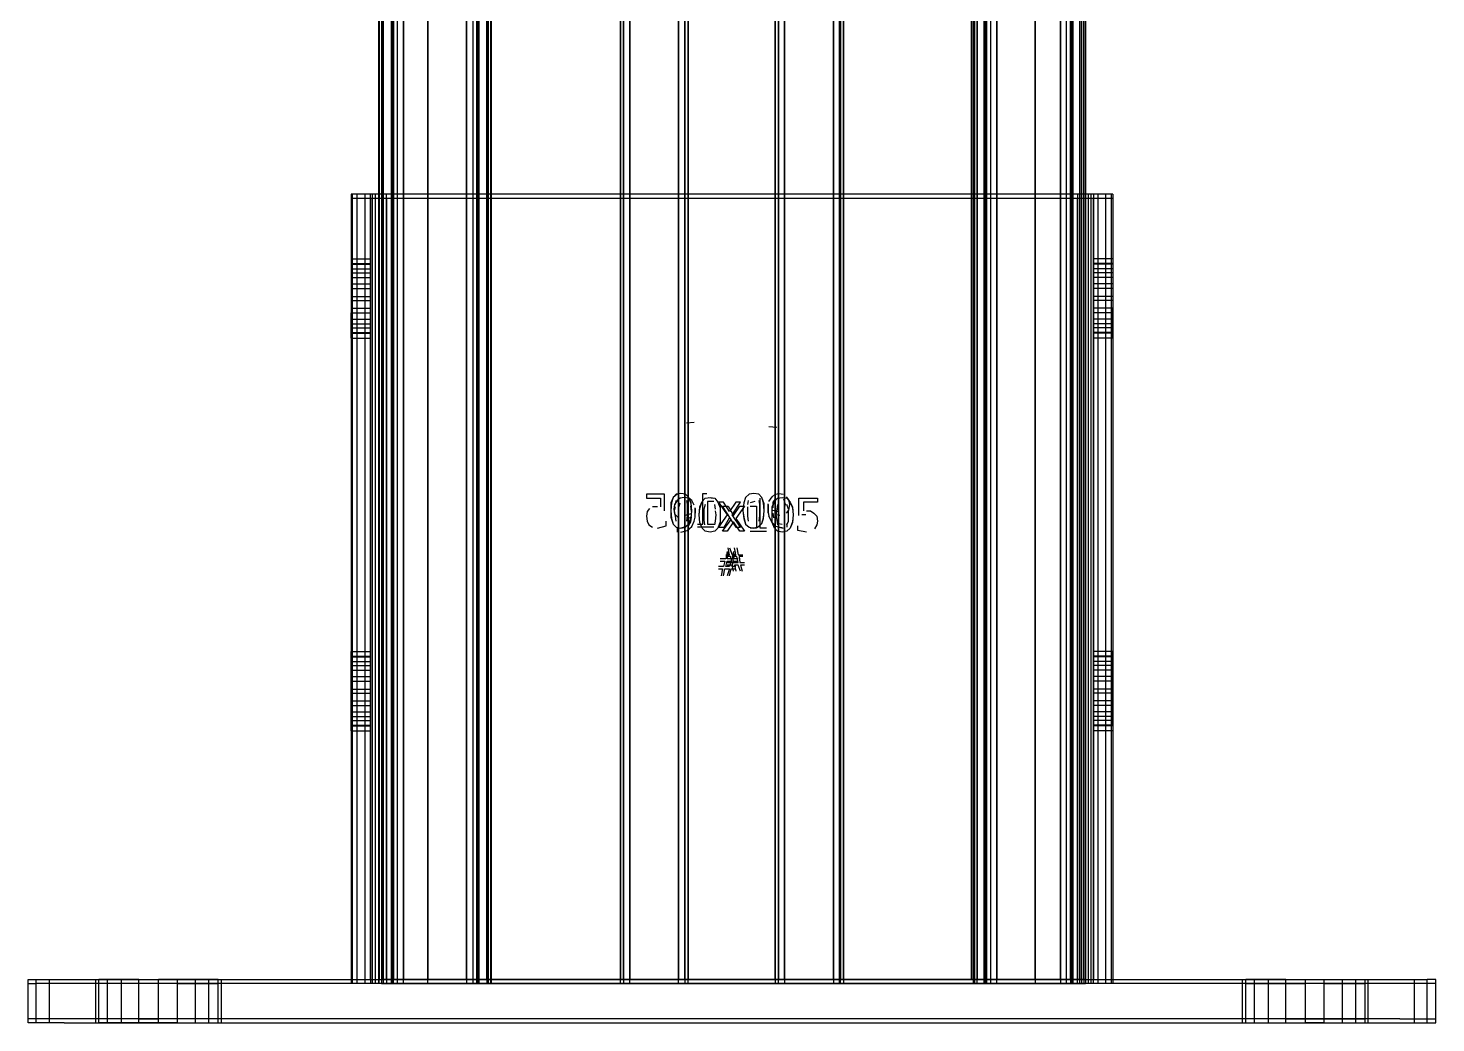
# Model space of a CAD drawing. Header units: inches. Extents: x -13 to 423, y -240 to 292.
# Drawn here: x -5.55 to -3.758, y -211.599 to -210.332 of the extents above; entities that cross this region are included whole.
import ezdxf

# ---------------------------------------------------------------- set-up
doc = ezdxf.new("R2010")
doc.units = ezdxf.units.IN
doc.header["$LTSCALE"] = 15
doc.header["$MEASUREMENT"] = 0

# ---------------------------------------------------------------- blocks, each defined once
blk = doc.blocks.new('FRONT_VIEW_BLOCK')
at = {"layer": 'OUTLINES', "color": 5}
for p, q in [((-0.5103, 4.7456), (-0.5103, -0.1544)), ((-0.51, 4.7456), (-0.51, -0.1544)), ((-0.5098, -0.1544), (-0.5098, 4.7456)), ((-0.5088, 4.7456), (-0.5088, -0.1544)), ((-0.5087, -0.1544), (-0.5087, 4.7456)), ((-0.5086, -0.1544), (-0.5086, 4.7456)), ((-0.5085, 4.7456), (-0.5085, -0.1544)), ((-0.508, -0.1544), (-0.508, 4.7456)), ((-0.5072, 4.7456), (-0.5072, -0.1544)), ((-0.5041, 4.7456), (-0.5041, -0.1544)), ((-0.4992, -0.1544), (-0.4992, 4.7456)), ((-0.4984, 4.7456), (-0.4984, -0.1544)), ((-0.4979, 4.7456), (-0.4979, -0.1544)), ((-0.4978, 4.7456), (-0.4978, -0.1544)), ((-0.4977, -0.1544), (-0.4977, 4.7456)), ((-0.4976, -0.1544), (-0.4976, 4.7456)), ((-0.4966, -0.1544), (-0.4966, 4.7456)), ((-0.4964, -0.1544), (-0.4964, 4.7456)), ((-0.4961, 4.7456), (-0.4961, -0.1544)), ((-0.4796, 4.7456), (-0.4796, -0.1544)), ((-0.4792, -0.1544), (-0.4792, 4.7456)), ((-0.4784, 4.7456), (-0.4784, -0.1544)), ((-0.4722, 4.7456), (-0.4722, -0.1544)), ((-0.4714, -0.1544), (-0.4714, 4.7456)), ((-0.471, 4.7456), (-0.471, -0.1544)), ((-0.4599, -0.1544), (-0.4599, 4.7456)), ((-0.4595, 4.7456), (-0.4595, -0.1544)), ((-0.4587, -0.1544), (-0.4587, 4.7456)), ((-0.4525, -0.1544), (-0.4525, 4.7456)), ((-0.4517, 4.7456), (-0.4517, -0.1544)), ((-0.4516, 4.7456), (-0.4516, -0.1544)), ((-0.4512, -0.1544), (-0.4512, 4.7456)), ((-0.4349, -0.1544), (-0.4349, 4.7456)), ((-0.4347, -0.1544), (-0.4347, 4.7456)), ((-0.4345, -0.1544), (-0.4345, 4.7456)), ((-0.4342, 4.7456), (-0.4342, -0.1544)), ((-0.4333, -0.1544), (-0.4333, 4.7456)), ((-0.4332, 4.7456), (-0.4332, -0.1544)), ((-0.4331, 4.7456), (-0.4331, -0.1544)), ((-0.433, -0.1544), (-0.433, 4.7456)), ((-0.4325, 4.7456), (-0.4325, -0.1544)), ((-0.4317, 4.7456), (-0.4317, -0.1544)), ((-0.4268, -0.1544), (-0.4268, 4.7456)), ((-0.4236, -0.1544), (-0.4236, 4.7456)), ((-0.4228, -0.1544), (-0.4228, 4.7456)), ((-0.4223, -0.1544), (-0.4223, 4.7456)), ((-0.4222, -0.1544), (-0.4222, 4.7456)), ((-0.4221, 4.7456), (-0.4221, -0.1544)), ((-0.422, 4.7456), (-0.422, -0.1544)), ((-0.4211, 4.7456), (-0.4211, -0.1544)), ((-0.4209, 4.7456), (-0.4209, -0.1544)), ((-0.4206, -0.1544), (-0.4206, 4.7456)), ((-0.4204, 4.7456), (-0.4204, -0.1544)), ((-0.5104, 4.7451), (-0.5104, -0.1549)), ((-0.5103, -0.1549), (-0.5103, 4.7451)), ((-0.51, 4.7451), (-0.51, -0.1549)), ((-0.5098, 4.7451), (-0.5098, -0.1549)), ((-0.5088, 4.7451), (-0.5088, -0.1549)), ((-0.5087, 4.7451), (-0.5087, -0.1549)), ((-0.5086, -0.1549), (-0.5086, 4.7451)), ((-0.5085, -0.1549), (-0.5085, 4.7451)), ((-0.508, -0.1549), (-0.508, 4.7451)), ((-0.5072, -0.1549), (-0.5072, 4.7451)), ((-0.5041, -0.1549), (-0.5041, 4.7451)), ((-0.4992, 4.7451), (-0.4992, -0.1549)), ((-0.4984, 4.7451), (-0.4984, -0.1549)), ((-0.4979, -0.1549), (-0.4979, 4.7451)), ((-0.4978, 4.7451), (-0.4978, -0.1549)), ((-0.4977, 4.7451), (-0.4977, -0.1549)), ((-0.4976, -0.1549), (-0.4976, 4.7451)), ((-0.4966, 4.7451), (-0.4966, -0.1549)), ((-0.4964, -0.1549), (-0.4964, 4.7451)), ((-0.4961, -0.1549), (-0.4961, 4.7451)), ((-0.496, -0.1549), (-0.496, 4.7451)), ((-0.4796, -0.1549), (-0.4796, 4.7451)), ((-0.4792, 4.7451), (-0.4792, -0.1549)), ((-0.4784, -0.1549), (-0.4784, 4.7451)), ((-0.4722, -0.1549), (-0.4722, 4.7451)), ((-0.4714, 4.7451), (-0.4714, -0.1549)), ((-0.471, -0.1549), (-0.471, 4.7451)), ((-0.4599, 4.7451), (-0.4599, -0.1549)), ((-0.4595, -0.1549), (-0.4595, 4.7451)), ((-0.4587, 4.7451), (-0.4587, -0.1549)), ((-0.4525, 4.7451), (-0.4525, -0.1549)), ((-0.4517, -0.1549), (-0.4517, 4.7451)), ((-0.4516, -0.1549), (-0.4516, 4.7451)), ((-0.4512, 4.7451), (-0.4512, -0.1549)), ((-0.4347, 4.7451), (-0.4347, -0.1549)), ((-0.4345, -0.1549), (-0.4345, 4.7451)), ((-0.4342, -0.1549), (-0.4342, 4.7451)), ((-0.4333, -0.1549), (-0.4333, 4.7451)), ((-0.4332, -0.1549), (-0.4332, 4.7451)), ((-0.4331, 4.7451), (-0.4331, -0.1549)), ((-0.433, 4.7451), (-0.433, -0.1549)), ((-0.4325, 4.7451), (-0.4325, -0.1549)), ((-0.4317, -0.1549), (-0.4317, 4.7451)), ((-0.4268, 4.7451), (-0.4268, -0.1549)), ((-0.4236, 4.7451), (-0.4236, -0.1549)), ((-0.4228, -0.1549), (-0.4228, 4.7451)), ((-0.4223, 4.7451), (-0.4223, -0.1549)), ((-0.4222, -0.1549), (-0.4222, 4.7451)), ((-0.4221, -0.1549), (-0.4221, 4.7451)), ((-0.422, 4.7451), (-0.422, -0.1549)), ((-0.4211, -0.1549), (-0.4211, 4.7451)), ((-0.4209, 4.7451), (-0.4209, -0.1549)), ((-0.4206, 4.7451), (-0.4206, -0.1549)), ((-0.5114, -0.0544), (-0.5139, -0.0544)), ((-0.5139, -0.0544), (-0.5139, -0.1544)), ((-0.5139, -0.0549), (-0.5114, -0.0549)), ((-0.5139, -0.0549), (-0.5139, -0.1549)), ((-0.5137, -0.1544), (-0.5137, -0.0544)), ((-0.5131, -0.0544), (-0.5137, -0.0544)), ((-0.5137, -0.1549), (-0.5137, -0.0549)), ((-0.5137, -0.0549), (-0.5131, -0.0549)), ((-0.5131, -0.1544), (-0.5131, -0.0544)), ((-0.5121, -0.0544), (-0.5131, -0.0544)), ((-0.5131, -0.1549), (-0.5131, -0.0549)), ((-0.5131, -0.0549), (-0.5121, -0.0549)), ((-0.5121, -0.1544), (-0.5121, -0.0544)), ((-0.5108, -0.0544), (-0.5121, -0.0544)), ((-0.5121, -0.1549), (-0.5121, -0.0549)), ((-0.5121, -0.0549), (-0.5108, -0.0549)), ((-0.5114, -0.1544), (-0.5114, -0.0544)), ((-0.5114, -0.0549), (-0.5114, -0.1549)), ((-0.5112, -0.0544), (-0.5112, -0.1544)), ((-0.5104, -0.0544), (-0.5112, -0.0544)), ((-0.5112, -0.0549), (-0.5104, -0.0549)), ((-0.5112, -0.0549), (-0.5112, -0.1549)), ((-0.5108, -0.1544), (-0.5108, -0.0544)), ((-0.5094, -0.0544), (-0.5108, -0.0544)), ((-0.5108, -0.1549), (-0.5108, -0.0549)), ((-0.5108, -0.0549), (-0.5094, -0.0549)), ((-0.5104, -0.0544), (-0.5104, -0.1544)), ((-0.5094, -0.0544), (-0.5104, -0.0544)), ((-0.5104, -0.0549), (-0.5094, -0.0549)), ((-0.5104, -0.0549), (-0.5104, -0.1549)), ((-0.5094, -0.1544), (-0.5094, -0.0544)), ((-0.4214, -0.0544), (-0.5094, -0.0544)), ((-0.5094, -0.0549), (-0.4214, -0.0549)), ((-0.5094, -0.0549), (-0.5094, -0.1549)), ((-0.42, -0.0544), (-0.4214, -0.0544)), ((-0.4214, -0.0544), (-0.4214, -0.1544)), ((-0.4204, -0.0544), (-0.4214, -0.0544)), ((-0.4214, -0.0549), (-0.42, -0.0549)), ((-0.4214, -0.0549), (-0.4204, -0.0549)), ((-0.4214, -0.1549), (-0.4214, -0.0549)), ((-0.4204, -0.0544), (-0.4204, -0.1544)), ((-0.4197, -0.0544), (-0.4204, -0.0544)), ((-0.4204, -0.0549), (-0.4197, -0.0549)), ((-0.4204, -0.0549), (-0.4204, -0.1549)), ((-0.42, -0.1544), (-0.42, -0.0544)), ((-0.4188, -0.0544), (-0.42, -0.0544)), ((-0.42, -0.1549), (-0.42, -0.0549)), ((-0.42, -0.0549), (-0.4188, -0.0549)), ((-0.4197, -0.0544), (-0.4197, -0.1544)), ((-0.4197, -0.0549), (-0.4197, -0.1549)), ((-0.4194, -0.0544), (-0.4194, -0.1544)), ((-0.4169, -0.0544), (-0.4194, -0.0544)), ((-0.4194, -0.0549), (-0.4169, -0.0549)), ((-0.4194, -0.1549), (-0.4194, -0.0549)), ((-0.4188, -0.1544), (-0.4188, -0.0544)), ((-0.4178, -0.0544), (-0.4188, -0.0544)), ((-0.4188, -0.1549), (-0.4188, -0.0549)), ((-0.4188, -0.0549), (-0.4178, -0.0549)), ((-0.4178, -0.1544), (-0.4178, -0.0544)), ((-0.4171, -0.0544), (-0.4178, -0.0544)), ((-0.4178, -0.1549), (-0.4178, -0.0549)), ((-0.4178, -0.0549), (-0.4171, -0.0549)), ((-0.4171, -0.1544), (-0.4171, -0.0544)), ((-0.4171, -0.1549), (-0.4171, -0.0549)), ((-0.4169, -0.0544), (-0.4169, -0.1544)), ((-0.4169, -0.0549), (-0.4169, -0.1549)), ((-0.5139, -0.0626), (-0.5114, -0.0626)), ((-0.5139, -0.0626), (-0.5139, -0.0633)), ((-0.5114, -0.0626), (-0.5114, -0.0633)), ((-0.4169, -0.0626), (-0.4194, -0.0626)), ((-0.4194, -0.0626), (-0.4194, -0.0633)), ((-0.4169, -0.0626), (-0.4169, -0.0633)), ((-0.5139, -0.0632), (-0.5114, -0.0632)), ((-0.5139, -0.0632), (-0.5139, -0.0639)), ((-0.5139, -0.0633), (-0.5114, -0.0633)), ((-0.5139, -0.0633), (-0.5139, -0.0644)), ((-0.5139, -0.0639), (-0.5114, -0.0639)), ((-0.5139, -0.0639), (-0.5139, -0.065)), ((-0.5139, -0.0644), (-0.5114, -0.0644)), ((-0.5139, -0.0644), (-0.5139, -0.0658)), ((-0.5114, -0.0632), (-0.5114, -0.0639)), ((-0.5114, -0.0633), (-0.5114, -0.0644)), ((-0.5114, -0.0639), (-0.5114, -0.065)), ((-0.5114, -0.0644), (-0.5114, -0.0658)), ((-0.4169, -0.0632), (-0.4194, -0.0632)), ((-0.4194, -0.0632), (-0.4194, -0.0639)), ((-0.4169, -0.0633), (-0.4194, -0.0633)), ((-0.4194, -0.0633), (-0.4194, -0.0644)), ((-0.4169, -0.0639), (-0.4194, -0.0639)), ((-0.4194, -0.0639), (-0.4194, -0.065)), ((-0.4169, -0.0644), (-0.4194, -0.0644)), ((-0.4194, -0.0644), (-0.4194, -0.0658)), ((-0.4169, -0.0632), (-0.4169, -0.0639)), ((-0.4169, -0.0633), (-0.4169, -0.0644)), ((-0.4169, -0.0639), (-0.4169, -0.065)), ((-0.4169, -0.0644), (-0.4169, -0.0658)), ((-0.5139, -0.065), (-0.5114, -0.065)), ((-0.5139, -0.065), (-0.5139, -0.0664)), ((-0.5139, -0.0658), (-0.5114, -0.0658)), ((-0.5139, -0.0658), (-0.5139, -0.0674)), ((-0.5114, -0.065), (-0.5114, -0.0664)), ((-0.5114, -0.0658), (-0.5114, -0.0674)), ((-0.4169, -0.065), (-0.4194, -0.065)), ((-0.4194, -0.065), (-0.4194, -0.0664)), ((-0.4169, -0.0658), (-0.4194, -0.0658)), ((-0.4194, -0.0658), (-0.4194, -0.0674)), ((-0.4169, -0.065), (-0.4169, -0.0664)), ((-0.4169, -0.0658), (-0.4169, -0.0674)), ((-0.5139, -0.0664), (-0.5114, -0.0664)), ((-0.5139, -0.0664), (-0.5139, -0.0679)), ((-0.5139, -0.0674), (-0.5114, -0.0674)), ((-0.5139, -0.0674), (-0.5139, -0.0689)), ((-0.5139, -0.0679), (-0.5114, -0.0679)), ((-0.5139, -0.0679), (-0.5139, -0.0695)), ((-0.5114, -0.0664), (-0.5114, -0.0679)), ((-0.5114, -0.0674), (-0.5114, -0.0689)), ((-0.5114, -0.0679), (-0.5114, -0.0695)), ((-0.4169, -0.0664), (-0.4194, -0.0664)), ((-0.4194, -0.0664), (-0.4194, -0.0679)), ((-0.4169, -0.0674), (-0.4194, -0.0674)), ((-0.4194, -0.0674), (-0.4194, -0.0689)), ((-0.4169, -0.0679), (-0.4194, -0.0679)), ((-0.4194, -0.0679), (-0.4194, -0.0695)), ((-0.4169, -0.0664), (-0.4169, -0.0679)), ((-0.4169, -0.0674), (-0.4169, -0.0689)), ((-0.4169, -0.0679), (-0.4169, -0.0695)), ((-0.5139, -0.0689), (-0.5114, -0.0689)), ((-0.5139, -0.0689), (-0.5139, -0.0703)), ((-0.5139, -0.0695), (-0.5114, -0.0695)), ((-0.5139, -0.0709), (-0.5139, -0.0695)), ((-0.5114, -0.0703), (-0.5114, -0.0689)), ((-0.5114, -0.0695), (-0.5114, -0.0709)), ((-0.4169, -0.0689), (-0.4194, -0.0689)), ((-0.4194, -0.0689), (-0.4194, -0.0703)), ((-0.4169, -0.0695), (-0.4194, -0.0695)), ((-0.4194, -0.0709), (-0.4194, -0.0695)), ((-0.4169, -0.0703), (-0.4169, -0.0689)), ((-0.4169, -0.0695), (-0.4169, -0.0709)), ((-0.5139, -0.0703), (-0.5114, -0.0703)), ((-0.5139, -0.0714), (-0.5139, -0.0703)), ((-0.5139, -0.0709), (-0.5114, -0.0709)), ((-0.5139, -0.072), (-0.5139, -0.0709)), ((-0.5139, -0.0714), (-0.5114, -0.0714)), ((-0.5139, -0.0721), (-0.5139, -0.0714)), ((-0.5114, -0.0714), (-0.5114, -0.0703)), ((-0.5114, -0.072), (-0.5114, -0.0709)), ((-0.5114, -0.0721), (-0.5114, -0.0714)), ((-0.4169, -0.0703), (-0.4194, -0.0703)), ((-0.4194, -0.0714), (-0.4194, -0.0703)), ((-0.4169, -0.0709), (-0.4194, -0.0709)), ((-0.4194, -0.072), (-0.4194, -0.0709)), ((-0.4169, -0.0714), (-0.4194, -0.0714)), ((-0.4194, -0.0721), (-0.4194, -0.0714)), ((-0.4169, -0.0714), (-0.4169, -0.0703)), ((-0.4169, -0.072), (-0.4169, -0.0709)), ((-0.4169, -0.0721), (-0.4169, -0.0714)), ((-0.5139, -0.072), (-0.5114, -0.072)), ((-0.5139, -0.0727), (-0.5139, -0.072)), ((-0.5139, -0.0721), (-0.5114, -0.0721)), ((-0.5139, -0.0727), (-0.5114, -0.0727)), ((-0.5114, -0.0727), (-0.5114, -0.072)), ((-0.4169, -0.072), (-0.4194, -0.072)), ((-0.4194, -0.0727), (-0.4194, -0.072)), ((-0.4169, -0.0721), (-0.4194, -0.0721)), ((-0.4169, -0.0727), (-0.4194, -0.0727)), ((-0.4169, -0.0727), (-0.4169, -0.072)), ((-0.4712, -0.0835), (-0.4702, -0.0834)), ((-0.4597, -0.0841), (-0.4607, -0.084)), ((-0.474, -0.0926), (-0.4763, -0.0926)), ((-0.4763, -0.0926), (-0.4763, -0.0931)), ((-0.4763, -0.0931), (-0.4745, -0.0931)), ((-0.4745, -0.0931), (-0.4745, -0.0942)), ((-0.474, -0.0947), (-0.474, -0.0926)), ((-0.4729, -0.093), (-0.4732, -0.0937)), ((-0.4729, -0.093), (-0.4731, -0.0937)), ((-0.4724, -0.0926), (-0.4729, -0.093)), ((-0.4725, -0.0926), (-0.4729, -0.093)), ((-0.4719, -0.0925), (-0.4725, -0.0926)), ((-0.4719, -0.0925), (-0.4724, -0.0926)), ((-0.472, -0.0931), (-0.4724, -0.0934)), ((-0.4715, -0.093), (-0.472, -0.0931)), ((-0.4713, -0.0926), (-0.4719, -0.0925)), ((-0.4709, -0.0931), (-0.4715, -0.093)), ((-0.4709, -0.093), (-0.4713, -0.0926)), ((-0.4706, -0.0938), (-0.4709, -0.093)), ((-0.4706, -0.0937), (-0.4709, -0.093)), ((-0.4705, -0.0934), (-0.4709, -0.0931)), ((-0.4692, -0.0935), (-0.4688, -0.0931)), ((-0.4691, -0.0964), (-0.4691, -0.0925)), ((-0.4691, -0.0925), (-0.4686, -0.0925)), ((-0.4688, -0.0931), (-0.4682, -0.093)), ((-0.4684, -0.093), (-0.4677, -0.0931)), ((-0.4682, -0.093), (-0.4676, -0.0931)), ((-0.4676, -0.0931), (-0.4672, -0.0936)), ((-0.4637, -0.093), (-0.4639, -0.0937)), ((-0.4632, -0.0926), (-0.4637, -0.093)), ((-0.4626, -0.0925), (-0.4632, -0.0926)), ((-0.462, -0.0926), (-0.4626, -0.0925)), ((-0.4616, -0.093), (-0.462, -0.0926)), ((-0.4618, -0.0969), (-0.4618, -0.0931)), ((-0.4613, -0.0938), (-0.4616, -0.093)), ((-0.4614, -0.0937), (-0.4616, -0.093)), ((-0.4607, -0.0935), (-0.4603, -0.0929)), ((-0.4603, -0.0929), (-0.4599, -0.0926)), ((-0.46, -0.0935), (-0.4596, -0.0931)), ((-0.4599, -0.0926), (-0.4594, -0.0925)), ((-0.4596, -0.0931), (-0.459, -0.093)), ((-0.4594, -0.0925), (-0.4589, -0.0926)), ((-0.459, -0.093), (-0.4584, -0.0931)), ((-0.4585, -0.0929), (-0.4582, -0.0933)), ((-0.4584, -0.0931), (-0.458, -0.0936)), ((-0.4569, -0.0953), (-0.4569, -0.0931)), ((-0.4569, -0.0931), (-0.4545, -0.0931)), ((-0.4545, -0.0931), (-0.4545, -0.0936)), ((-0.4762, -0.0948), (-0.4763, -0.0954)), ((-0.4759, -0.0944), (-0.4762, -0.0948)), ((-0.4749, -0.0942), (-0.4755, -0.0942)), ((-0.4732, -0.0937), (-0.4732, -0.0947)), ((-0.4731, -0.0937), (-0.4732, -0.0947)), ((-0.4732, -0.0947), (-0.4732, -0.0955)), ((-0.4732, -0.0947), (-0.4731, -0.0957)), ((-0.4727, -0.0939), (-0.4728, -0.0945)), ((-0.4728, -0.0945), (-0.4727, -0.0951)), ((-0.4724, -0.0934), (-0.4727, -0.0939)), ((-0.4727, -0.0947), (-0.4726, -0.0942)), ((-0.4726, -0.0954), (-0.4727, -0.0947)), ((-0.4726, -0.0939), (-0.4725, -0.0934)), ((-0.4722, -0.0944), (-0.472, -0.0937)), ((-0.4722, -0.0949), (-0.4722, -0.0944)), ((-0.4712, -0.0934), (-0.4711, -0.0939)), ((-0.4711, -0.0939), (-0.4711, -0.0947)), ((-0.4711, -0.0947), (-0.4711, -0.0953)), ((-0.4707, -0.0941), (-0.4706, -0.0948)), ((-0.4705, -0.0947), (-0.4706, -0.0937)), ((-0.4705, -0.0947), (-0.4706, -0.0938)), ((-0.4706, -0.0956), (-0.4705, -0.0947)), ((-0.4706, -0.0957), (-0.4705, -0.0947)), ((-0.4702, -0.094), (-0.4705, -0.0934)), ((-0.4701, -0.095), (-0.4701, -0.0943)), ((-0.4701, -0.0944), (-0.4701, -0.095)), ((-0.4696, -0.0952), (-0.4695, -0.0942)), ((-0.4696, -0.0952), (-0.4695, -0.0944)), ((-0.4695, -0.0944), (-0.4692, -0.0935)), ((-0.4695, -0.0942), (-0.4692, -0.0935)), ((-0.4688, -0.0939), (-0.469, -0.0945)), ((-0.469, -0.0945), (-0.469, -0.0952)), ((-0.4685, -0.0935), (-0.4685, -0.0964)), ((-0.4677, -0.0935), (-0.4685, -0.0935)), ((-0.4675, -0.0945), (-0.4676, -0.0939)), ((-0.4674, -0.0952), (-0.4675, -0.0947)), ((-0.4672, -0.0936), (-0.4669, -0.0943)), ((-0.4672, -0.0936), (-0.4669, -0.0942)), ((-0.4665, -0.0936), (-0.4671, -0.0936)), ((-0.4671, -0.0936), (-0.466, -0.0952)), ((-0.4669, -0.0942), (-0.4669, -0.0952)), ((-0.4669, -0.0943), (-0.4669, -0.0952)), ((-0.4666, -0.0941), (-0.4659, -0.0941)), ((-0.4655, -0.0958), (-0.4666, -0.0941)), ((-0.4657, -0.0948), (-0.4665, -0.0936)), ((-0.4659, -0.0941), (-0.4652, -0.0953)), ((-0.4649, -0.0936), (-0.4657, -0.0948)), ((-0.4654, -0.0952), (-0.4643, -0.0936)), ((-0.4652, -0.0953), (-0.4644, -0.0941)), ((-0.4643, -0.0936), (-0.4649, -0.0936)), ((-0.4638, -0.0941), (-0.4649, -0.0957)), ((-0.4644, -0.0941), (-0.4638, -0.0941)), ((-0.4639, -0.0937), (-0.464, -0.0947)), ((-0.464, -0.0947), (-0.4639, -0.0955)), ((-0.464, -0.0947), (-0.4639, -0.0957)), ((-0.4634, -0.0939), (-0.4633, -0.0934)), ((-0.4634, -0.0947), (-0.4634, -0.0942)), ((-0.4634, -0.0954), (-0.4634, -0.0947)), ((-0.4625, -0.0935), (-0.4631, -0.0937)), ((-0.4631, -0.0941), (-0.4623, -0.0941)), ((-0.4623, -0.0941), (-0.4623, -0.0969)), ((-0.462, -0.0934), (-0.4619, -0.0939)), ((-0.4619, -0.0939), (-0.4619, -0.0947)), ((-0.4619, -0.0947), (-0.4619, -0.0953)), ((-0.4613, -0.0947), (-0.4614, -0.0937)), ((-0.4614, -0.0956), (-0.4613, -0.0947)), ((-0.4614, -0.0957), (-0.4613, -0.0947)), ((-0.4613, -0.0947), (-0.4613, -0.0938)), ((-0.4608, -0.0944), (-0.4608, -0.0938)), ((-0.4608, -0.0939), (-0.4608, -0.0944)), ((-0.4608, -0.095), (-0.4608, -0.0944)), ((-0.4608, -0.0944), (-0.4608, -0.0949)), ((-0.4608, -0.0949), (-0.4607, -0.0954)), ((-0.4603, -0.0944), (-0.46, -0.0935)), ((-0.4603, -0.0942), (-0.46, -0.0935)), ((-0.4603, -0.0952), (-0.4603, -0.0942)), ((-0.4603, -0.0952), (-0.4603, -0.0944)), ((-0.4599, -0.0932), (-0.4602, -0.0936)), ((-0.4602, -0.0936), (-0.4602, -0.0943)), ((-0.4602, -0.0946), (-0.4595, -0.0948)), ((-0.4597, -0.0945), (-0.4598, -0.0952)), ((-0.4596, -0.0939), (-0.4597, -0.0945)), ((-0.4586, -0.0939), (-0.4588, -0.0932)), ((-0.4587, -0.0944), (-0.4586, -0.0939)), ((-0.4582, -0.0946), (-0.4585, -0.095)), ((-0.4582, -0.0945), (-0.4584, -0.0939)), ((-0.4582, -0.0933), (-0.4581, -0.0939)), ((-0.4581, -0.0939), (-0.4582, -0.0946)), ((-0.4582, -0.0952), (-0.4582, -0.0947)), ((-0.458, -0.0936), (-0.4577, -0.0943)), ((-0.458, -0.0936), (-0.4577, -0.0942)), ((-0.4577, -0.0942), (-0.4576, -0.0952)), ((-0.4577, -0.0943), (-0.4576, -0.0952)), ((-0.4545, -0.0936), (-0.4563, -0.0936)), ((-0.4563, -0.0936), (-0.4563, -0.0947)), ((-0.4559, -0.0947), (-0.4554, -0.0947)), ((-0.4554, -0.0947), (-0.455, -0.095)), ((-0.4763, -0.0954), (-0.4762, -0.096)), ((-0.4762, -0.096), (-0.476, -0.0965)), ((-0.476, -0.0965), (-0.4755, -0.0968)), ((-0.4749, -0.0969), (-0.4738, -0.0966)), ((-0.4738, -0.0966), (-0.4738, -0.096)), ((-0.4732, -0.0955), (-0.4729, -0.0964)), ((-0.4731, -0.0957), (-0.4729, -0.0964)), ((-0.4729, -0.0964), (-0.4725, -0.0968)), ((-0.4727, -0.0951), (-0.4723, -0.0955)), ((-0.4725, -0.096), (-0.4726, -0.0954)), ((-0.4719, -0.0969), (-0.4713, -0.0967)), ((-0.4706, -0.0951), (-0.4714, -0.0953)), ((-0.4713, -0.0968), (-0.4708, -0.0963)), ((-0.4713, -0.0967), (-0.4708, -0.0963)), ((-0.4711, -0.0953), (-0.4712, -0.096)), ((-0.4711, -0.0957), (-0.4706, -0.0955)), ((-0.4711, -0.0972), (-0.4705, -0.0967)), ((-0.4707, -0.0961), (-0.471, -0.0966)), ((-0.471, -0.0966), (-0.4708, -0.0961)), ((-0.4708, -0.0961), (-0.4706, -0.0955)), ((-0.4708, -0.0963), (-0.4706, -0.0956)), ((-0.4708, -0.0963), (-0.4706, -0.0957)), ((-0.4706, -0.0955), (-0.4707, -0.0961)), ((-0.4705, -0.0967), (-0.4702, -0.096)), ((-0.4702, -0.096), (-0.4701, -0.0955)), ((-0.4701, -0.0955), (-0.4701, -0.095)), ((-0.4698, -0.0964), (-0.4691, -0.0964)), ((-0.4695, -0.0962), (-0.4696, -0.0952)), ((-0.4692, -0.0969), (-0.4695, -0.0962)), ((-0.469, -0.0952), (-0.469, -0.0959)), ((-0.469, -0.0959), (-0.4689, -0.0965)), ((-0.4685, -0.0964), (-0.4677, -0.0964)), ((-0.4676, -0.0965), (-0.4675, -0.096)), ((-0.4675, -0.096), (-0.4674, -0.0952)), ((-0.4669, -0.0961), (-0.4672, -0.0969)), ((-0.4669, -0.0962), (-0.4672, -0.0969)), ((-0.466, -0.0952), (-0.4671, -0.0968)), ((-0.4669, -0.0952), (-0.4669, -0.0961)), ((-0.4669, -0.0952), (-0.4669, -0.0962)), ((-0.4666, -0.0973), (-0.4655, -0.0958)), ((-0.4664, -0.0968), (-0.4657, -0.0956)), ((-0.4652, -0.0961), (-0.466, -0.0973)), ((-0.4657, -0.0956), (-0.4649, -0.0968)), ((-0.4643, -0.0968), (-0.4654, -0.0952)), ((-0.4644, -0.0973), (-0.4652, -0.0961)), ((-0.4649, -0.0957), (-0.4638, -0.0973)), ((-0.4639, -0.0955), (-0.4637, -0.0964)), ((-0.4639, -0.0957), (-0.4637, -0.0964)), ((-0.4637, -0.0964), (-0.4632, -0.0968)), ((-0.4633, -0.096), (-0.4634, -0.0954)), ((-0.4626, -0.0969), (-0.462, -0.0967)), ((-0.4621, -0.0968), (-0.4616, -0.0963)), ((-0.4619, -0.0953), (-0.462, -0.096)), ((-0.462, -0.0967), (-0.4616, -0.0963)), ((-0.4616, -0.0963), (-0.4614, -0.0956)), ((-0.4616, -0.0963), (-0.4614, -0.0957)), ((-0.4603, -0.0962), (-0.4607, -0.0954)), ((-0.4603, -0.0962), (-0.4603, -0.0952)), ((-0.46, -0.0969), (-0.4603, -0.0962)), ((-0.4598, -0.0967), (-0.4603, -0.0962)), ((-0.4602, -0.095), (-0.4601, -0.0956)), ((-0.4598, -0.0952), (-0.4597, -0.0959)), ((-0.4593, -0.0953), (-0.4598, -0.0952)), ((-0.4589, -0.0969), (-0.4598, -0.0967)), ((-0.4597, -0.0959), (-0.4596, -0.0965)), ((-0.4595, -0.0963), (-0.459, -0.0964)), ((-0.4584, -0.0965), (-0.4582, -0.096)), ((-0.4584, -0.0963), (-0.4584, -0.0968)), ((-0.4582, -0.096), (-0.4582, -0.0952)), ((-0.4577, -0.0961), (-0.458, -0.0969)), ((-0.4577, -0.0962), (-0.458, -0.0969)), ((-0.4576, -0.0952), (-0.4577, -0.0961)), ((-0.4576, -0.0952), (-0.4577, -0.0962)), ((-0.457, -0.0972), (-0.457, -0.0966)), ((-0.456, -0.0952), (-0.4565, -0.0952)), ((-0.455, -0.095), (-0.4546, -0.0954)), ((-0.4546, -0.0965), (-0.4549, -0.097)), ((-0.4546, -0.0954), (-0.4545, -0.096)), ((-0.4545, -0.096), (-0.4546, -0.0965)), ((-0.4725, -0.0968), (-0.4719, -0.0969)), ((-0.4724, -0.0968), (-0.4724, -0.0974)), ((-0.4714, -0.0968), (-0.4719, -0.0969)), ((-0.4719, -0.0969), (-0.4713, -0.0968)), ((-0.4719, -0.0974), (-0.4711, -0.0972)), ((-0.4677, -0.0968), (-0.4698, -0.0968)), ((-0.4688, -0.0973), (-0.4692, -0.0969)), ((-0.4682, -0.0974), (-0.4688, -0.0973)), ((-0.4676, -0.0973), (-0.4682, -0.0974)), ((-0.4672, -0.0969), (-0.4676, -0.0973)), ((-0.4671, -0.0968), (-0.4664, -0.0968)), ((-0.466, -0.0973), (-0.4666, -0.0973)), ((-0.4649, -0.0968), (-0.4643, -0.0968)), ((-0.4638, -0.0973), (-0.4644, -0.0973)), ((-0.4632, -0.0968), (-0.4626, -0.0969)), ((-0.4623, -0.0969), (-0.4631, -0.0969)), ((-0.4631, -0.0973), (-0.461, -0.0973)), ((-0.4626, -0.0969), (-0.4621, -0.0968)), ((-0.461, -0.0969), (-0.4618, -0.0969)), ((-0.4596, -0.0973), (-0.46, -0.0969)), ((-0.459, -0.0974), (-0.4596, -0.0973)), ((-0.4594, -0.0968), (-0.4589, -0.0969)), ((-0.4584, -0.0973), (-0.459, -0.0974)), ((-0.458, -0.0969), (-0.4584, -0.0973)), ((-0.4559, -0.0974), (-0.457, -0.0972)), ((-0.466, -0.0999), (-0.4662, -0.1008)), ((-0.4662, -0.1003), (-0.4657, -0.1003)), ((-0.466, -0.1008), (-0.4658, -0.0999)), ((-0.4657, -0.1003), (-0.4659, -0.0994)), ((-0.4657, -0.0994), (-0.4654, -0.1003)), ((-0.4652, -0.0999), (-0.4654, -0.1008)), ((-0.4654, -0.1003), (-0.4649, -0.1003)), ((-0.4652, -0.1008), (-0.4649, -0.0999)), ((-0.4649, -0.1003), (-0.4651, -0.0994)), ((-0.4648, -0.0994), (-0.4646, -0.1003)), ((-0.4646, -0.1003), (-0.464, -0.1003)), ((-0.4665, -0.1018), (-0.4671, -0.1018)), ((-0.4671, -0.1021), (-0.4666, -0.1021)), ((-0.4662, -0.1008), (-0.4669, -0.1008)), ((-0.4669, -0.1011), (-0.4663, -0.1011)), ((-0.4666, -0.1021), (-0.4668, -0.103)), ((-0.4663, -0.1011), (-0.4665, -0.1018)), ((-0.4665, -0.103), (-0.4663, -0.1021)), ((-0.4663, -0.1021), (-0.4657, -0.1021)), ((-0.4656, -0.1005), (-0.4662, -0.1005)), ((-0.4662, -0.1018), (-0.466, -0.1011)), ((-0.4657, -0.1018), (-0.4662, -0.1018)), ((-0.4654, -0.1008), (-0.466, -0.1008)), ((-0.466, -0.1011), (-0.4655, -0.1011)), ((-0.466, -0.1013), (-0.4654, -0.1013)), ((-0.4654, -0.1016), (-0.466, -0.1016)), ((-0.4657, -0.1021), (-0.466, -0.103)), ((-0.4655, -0.1011), (-0.4657, -0.1018)), ((-0.4657, -0.103), (-0.4655, -0.1021)), ((-0.4654, -0.1013), (-0.4656, -0.1005)), ((-0.4655, -0.1021), (-0.4649, -0.1021)), ((-0.4648, -0.1005), (-0.4654, -0.1005)), ((-0.4654, -0.1005), (-0.4652, -0.1013)), ((-0.4654, -0.1018), (-0.4652, -0.1011)), ((-0.4652, -0.1024), (-0.4654, -0.1016)), ((-0.4649, -0.1018), (-0.4654, -0.1018)), ((-0.4646, -0.1008), (-0.4652, -0.1008)), ((-0.4652, -0.1011), (-0.4646, -0.1011)), ((-0.4652, -0.1013), (-0.4646, -0.1013)), ((-0.4646, -0.1016), (-0.4651, -0.1016)), ((-0.4651, -0.1016), (-0.4649, -0.1024)), ((-0.4646, -0.1013), (-0.4648, -0.1005)), ((-0.4643, -0.1024), (-0.4646, -0.1016)), ((-0.4645, -0.1005), (-0.4644, -0.1013)), ((-0.464, -0.1005), (-0.4645, -0.1005)), ((-0.4644, -0.1013), (-0.4638, -0.1013)), ((-0.4643, -0.1016), (-0.4641, -0.1024)), ((-0.4638, -0.1016), (-0.4643, -0.1016)), ((-0.5139, -0.1126), (-0.5114, -0.1126)), ((-0.5139, -0.1133), (-0.5139, -0.1126)), ((-0.5114, -0.1133), (-0.5114, -0.1126)), ((-0.4169, -0.1126), (-0.4194, -0.1126)), ((-0.4194, -0.1133), (-0.4194, -0.1126)), ((-0.4169, -0.1133), (-0.4169, -0.1126)), ((-0.5139, -0.1132), (-0.5114, -0.1132)), ((-0.5139, -0.1139), (-0.5139, -0.1132)), ((-0.5139, -0.1133), (-0.5114, -0.1133)), ((-0.5139, -0.1144), (-0.5139, -0.1133)), ((-0.5139, -0.1139), (-0.5114, -0.1139)), ((-0.5139, -0.115), (-0.5139, -0.1139)), ((-0.5139, -0.1144), (-0.5114, -0.1144)), ((-0.5139, -0.1158), (-0.5139, -0.1144)), ((-0.5114, -0.1139), (-0.5114, -0.1132)), ((-0.5114, -0.1144), (-0.5114, -0.1133)), ((-0.5114, -0.115), (-0.5114, -0.1139)), ((-0.5114, -0.1158), (-0.5114, -0.1144)), ((-0.4169, -0.1132), (-0.4194, -0.1132)), ((-0.4194, -0.1139), (-0.4194, -0.1132)), ((-0.4169, -0.1133), (-0.4194, -0.1133)), ((-0.4194, -0.1144), (-0.4194, -0.1133)), ((-0.4169, -0.1139), (-0.4194, -0.1139)), ((-0.4194, -0.115), (-0.4194, -0.1139)), ((-0.4169, -0.1144), (-0.4194, -0.1144)), ((-0.4194, -0.1158), (-0.4194, -0.1144)), ((-0.4169, -0.1139), (-0.4169, -0.1132)), ((-0.4169, -0.1144), (-0.4169, -0.1133)), ((-0.4169, -0.115), (-0.4169, -0.1139)), ((-0.4169, -0.1158), (-0.4169, -0.1144)), ((-0.5139, -0.115), (-0.5114, -0.115)), ((-0.5139, -0.1164), (-0.5139, -0.115)), ((-0.5139, -0.1158), (-0.5114, -0.1158)), ((-0.5139, -0.1158), (-0.5139, -0.1174)), ((-0.5139, -0.1164), (-0.5114, -0.1164)), ((-0.5139, -0.1179), (-0.5139, -0.1164)), ((-0.5114, -0.1164), (-0.5114, -0.115)), ((-0.5114, -0.1174), (-0.5114, -0.1158)), ((-0.5114, -0.1164), (-0.5114, -0.1179)), ((-0.4169, -0.115), (-0.4194, -0.115)), ((-0.4194, -0.1164), (-0.4194, -0.115)), ((-0.4169, -0.1158), (-0.4194, -0.1158)), ((-0.4194, -0.1158), (-0.4194, -0.1174)), ((-0.4169, -0.1164), (-0.4194, -0.1164)), ((-0.4194, -0.1179), (-0.4194, -0.1164)), ((-0.4169, -0.1164), (-0.4169, -0.115)), ((-0.4169, -0.1174), (-0.4169, -0.1158)), ((-0.4169, -0.1164), (-0.4169, -0.1179)), ((-0.5139, -0.1174), (-0.5114, -0.1174)), ((-0.5139, -0.1174), (-0.5139, -0.1189)), ((-0.5139, -0.1179), (-0.5114, -0.1179)), ((-0.5139, -0.1195), (-0.5139, -0.1179)), ((-0.5114, -0.1189), (-0.5114, -0.1174)), ((-0.5114, -0.1179), (-0.5114, -0.1195)), ((-0.4169, -0.1174), (-0.4194, -0.1174)), ((-0.4194, -0.1174), (-0.4194, -0.1189)), ((-0.4169, -0.1179), (-0.4194, -0.1179)), ((-0.4194, -0.1195), (-0.4194, -0.1179)), ((-0.4169, -0.1189), (-0.4169, -0.1174)), ((-0.4169, -0.1179), (-0.4169, -0.1195)), ((-0.5139, -0.1189), (-0.5114, -0.1189)), ((-0.5139, -0.1189), (-0.5139, -0.1203)), ((-0.5139, -0.1195), (-0.5114, -0.1195)), ((-0.5139, -0.1209), (-0.5139, -0.1195)), ((-0.5114, -0.1203), (-0.5114, -0.1189)), ((-0.5114, -0.1195), (-0.5114, -0.1209)), ((-0.4169, -0.1189), (-0.4194, -0.1189)), ((-0.4194, -0.1189), (-0.4194, -0.1203)), ((-0.4169, -0.1195), (-0.4194, -0.1195)), ((-0.4194, -0.1209), (-0.4194, -0.1195)), ((-0.4169, -0.1203), (-0.4169, -0.1189)), ((-0.4169, -0.1195), (-0.4169, -0.1209)), ((-0.5139, -0.1203), (-0.5114, -0.1203)), ((-0.5139, -0.1203), (-0.5139, -0.1214)), ((-0.5139, -0.1209), (-0.5114, -0.1209)), ((-0.5139, -0.122), (-0.5139, -0.1209)), ((-0.5139, -0.1214), (-0.5114, -0.1214)), ((-0.5139, -0.1214), (-0.5139, -0.1221)), ((-0.5114, -0.1214), (-0.5114, -0.1203)), ((-0.5114, -0.1209), (-0.5114, -0.122)), ((-0.5114, -0.1221), (-0.5114, -0.1214)), ((-0.4169, -0.1203), (-0.4194, -0.1203)), ((-0.4194, -0.1203), (-0.4194, -0.1214)), ((-0.4169, -0.1209), (-0.4194, -0.1209)), ((-0.4194, -0.122), (-0.4194, -0.1209)), ((-0.4169, -0.1214), (-0.4194, -0.1214)), ((-0.4194, -0.1214), (-0.4194, -0.1221)), ((-0.4169, -0.1214), (-0.4169, -0.1203)), ((-0.4169, -0.1209), (-0.4169, -0.122)), ((-0.4169, -0.1221), (-0.4169, -0.1214)), ((-0.5139, -0.122), (-0.5114, -0.122)), ((-0.5139, -0.1227), (-0.5139, -0.122)), ((-0.5139, -0.1221), (-0.5114, -0.1221)), ((-0.5139, -0.1227), (-0.5114, -0.1227)), ((-0.5114, -0.122), (-0.5114, -0.1227)), ((-0.4169, -0.122), (-0.4194, -0.122)), ((-0.4194, -0.1227), (-0.4194, -0.122)), ((-0.4169, -0.1221), (-0.4194, -0.1221)), ((-0.4169, -0.1227), (-0.4194, -0.1227)), ((-0.4169, -0.122), (-0.4169, -0.1227)), ((-0.555, -0.1594), (-0.555, -0.1544)), ((-0.555, -0.1544), (-0.554, -0.1544)), ((-0.555, -0.1599), (-0.555, -0.1549)), ((-0.555, -0.1549), (-0.554, -0.1549)), ((-0.554, -0.1594), (-0.554, -0.1544)), ((-0.554, -0.1544), (-0.5523, -0.1544)), ((-0.554, -0.1599), (-0.554, -0.1549)), ((-0.5523, -0.1549), (-0.554, -0.1549)), ((-0.5523, -0.1594), (-0.5523, -0.1544)), ((-0.5523, -0.1544), (-0.5504, -0.1544)), ((-0.5523, -0.1599), (-0.5523, -0.1549)), ((-0.5504, -0.1549), (-0.5523, -0.1549)), ((-0.5504, -0.1544), (-0.3804, -0.1544)), ((-0.3804, -0.1549), (-0.5504, -0.1549)), ((-0.5464, -0.1594), (-0.5464, -0.1544)), ((-0.5464, -0.1599), (-0.5464, -0.1549)), ((-0.546, -0.1594), (-0.546, -0.1544)), ((-0.5449, -0.1544), (-0.546, -0.1544)), ((-0.546, -0.1599), (-0.546, -0.1549)), ((-0.5449, -0.1549), (-0.546, -0.1549)), ((-0.5449, -0.1594), (-0.5449, -0.1544)), ((-0.5431, -0.1544), (-0.5449, -0.1544)), ((-0.5449, -0.1599), (-0.5449, -0.1549)), ((-0.5431, -0.1549), (-0.5449, -0.1549)), ((-0.5431, -0.1594), (-0.5431, -0.1544)), ((-0.5409, -0.1544), (-0.5431, -0.1544)), ((-0.5431, -0.1599), (-0.5431, -0.1549)), ((-0.5409, -0.1549), (-0.5431, -0.1549)), ((-0.5409, -0.1594), (-0.5409, -0.1544)), ((-0.5409, -0.1544), (-0.5384, -0.1544)), ((-0.5409, -0.1599), (-0.5409, -0.1549)), ((-0.5384, -0.1549), (-0.5409, -0.1549)), ((-0.5384, -0.1594), (-0.5384, -0.1544)), ((-0.536, -0.1544), (-0.5384, -0.1544)), ((-0.5384, -0.1599), (-0.5384, -0.1549)), ((-0.536, -0.1549), (-0.5384, -0.1549)), ((-0.536, -0.1594), (-0.536, -0.1544)), ((-0.5337, -0.1544), (-0.536, -0.1544)), ((-0.536, -0.1599), (-0.536, -0.1549)), ((-0.536, -0.1549), (-0.5337, -0.1549)), ((-0.5337, -0.1594), (-0.5337, -0.1544)), ((-0.532, -0.1544), (-0.5337, -0.1544)), ((-0.5337, -0.1599), (-0.5337, -0.1549)), ((-0.5337, -0.1549), (-0.532, -0.1549)), ((-0.532, -0.1594), (-0.532, -0.1544)), ((-0.5308, -0.1544), (-0.532, -0.1544)), ((-0.532, -0.1599), (-0.532, -0.1549)), ((-0.532, -0.1549), (-0.5308, -0.1549)), ((-0.5308, -0.1594), (-0.5308, -0.1544)), ((-0.5308, -0.1599), (-0.5308, -0.1549)), ((-0.5304, -0.1594), (-0.5304, -0.1544)), ((-0.5304, -0.1599), (-0.5304, -0.1549)), ((-0.5139, -0.1544), (-0.5114, -0.1544)), ((-0.5114, -0.1549), (-0.5139, -0.1549)), ((-0.5137, -0.1544), (-0.5131, -0.1544)), ((-0.5131, -0.1549), (-0.5137, -0.1549)), ((-0.5131, -0.1544), (-0.5121, -0.1544)), ((-0.5121, -0.1549), (-0.5131, -0.1549)), ((-0.5121, -0.1544), (-0.5108, -0.1544)), ((-0.5108, -0.1549), (-0.5121, -0.1549)), ((-0.5112, -0.1544), (-0.5104, -0.1544)), ((-0.5104, -0.1549), (-0.5112, -0.1549)), ((-0.5108, -0.1544), (-0.5094, -0.1544)), ((-0.5094, -0.1549), (-0.5108, -0.1549)), ((-0.5104, -0.1544), (-0.5094, -0.1544)), ((-0.5094, -0.1549), (-0.5104, -0.1549)), ((-0.5088, -0.1544), (-0.51, -0.1544)), ((-0.51, -0.1549), (-0.5088, -0.1549)), ((-0.5098, -0.1544), (-0.5091, -0.1544)), ((-0.5091, -0.1549), (-0.5098, -0.1549)), ((-0.4214, -0.1544), (-0.5094, -0.1544)), ((-0.5094, -0.1549), (-0.4214, -0.1549)), ((-0.4983, -0.1544), (-0.5091, -0.1544)), ((-0.5091, -0.1549), (-0.4983, -0.1549)), ((-0.5072, -0.1544), (-0.5088, -0.1544)), ((-0.5088, -0.1549), (-0.5072, -0.1549)), ((-0.508, -0.1544), (-0.5086, -0.1544)), ((-0.5086, -0.1549), (-0.508, -0.1549)), ((-0.4973, -0.1544), (-0.5081, -0.1544)), ((-0.5081, -0.1549), (-0.4973, -0.1549)), ((-0.5072, -0.1544), (-0.508, -0.1544)), ((-0.508, -0.1549), (-0.5072, -0.1549)), ((-0.5072, -0.1544), (-0.4801, -0.1544)), ((-0.4801, -0.1549), (-0.5072, -0.1549)), ((-0.5041, -0.1544), (-0.4992, -0.1544)), ((-0.5041, -0.1549), (-0.4992, -0.1549)), ((-0.4976, -0.1544), (-0.4992, -0.1544)), ((-0.4984, -0.1544), (-0.4992, -0.1544)), ((-0.4992, -0.1549), (-0.4976, -0.1549)), ((-0.4992, -0.1549), (-0.4984, -0.1549)), ((-0.4978, -0.1544), (-0.4984, -0.1544)), ((-0.4984, -0.1549), (-0.4978, -0.1549)), ((-0.4964, -0.1544), (-0.4976, -0.1544)), ((-0.4976, -0.1549), (-0.4964, -0.1549)), ((-0.4973, -0.1544), (-0.4966, -0.1544)), ((-0.4966, -0.1549), (-0.4973, -0.1549)), ((-0.4966, -0.1544), (-0.4961, -0.1544)), ((-0.4961, -0.1549), (-0.4966, -0.1549)), ((-0.4796, -0.1544), (-0.4801, -0.1544)), ((-0.4792, -0.1544), (-0.4801, -0.1544)), ((-0.4801, -0.1549), (-0.4796, -0.1549)), ((-0.4801, -0.1549), (-0.4792, -0.1549)), ((-0.4784, -0.1544), (-0.4792, -0.1544)), ((-0.4792, -0.1549), (-0.4784, -0.1549)), ((-0.4789, -0.1544), (-0.4729, -0.1544)), ((-0.4729, -0.1549), (-0.4789, -0.1549)), ((-0.4777, -0.1544), (-0.4784, -0.1544)), ((-0.4784, -0.1549), (-0.4777, -0.1549)), ((-0.4777, -0.1544), (-0.4717, -0.1544)), ((-0.4717, -0.1549), (-0.4777, -0.1549)), ((-0.4722, -0.1544), (-0.4729, -0.1544)), ((-0.4729, -0.1549), (-0.4722, -0.1549)), ((-0.4714, -0.1544), (-0.4722, -0.1544)), ((-0.4722, -0.1549), (-0.4714, -0.1549)), ((-0.4705, -0.1544), (-0.4714, -0.1544)), ((-0.4714, -0.1549), (-0.4705, -0.1549)), ((-0.4705, -0.1544), (-0.471, -0.1544)), ((-0.471, -0.1549), (-0.4705, -0.1549)), ((-0.4705, -0.1544), (-0.4603, -0.1544)), ((-0.4603, -0.1549), (-0.4705, -0.1549)), ((-0.4595, -0.1544), (-0.4603, -0.1544)), ((-0.4603, -0.1549), (-0.4595, -0.1549)), ((-0.4587, -0.1544), (-0.4595, -0.1544)), ((-0.4595, -0.1549), (-0.4587, -0.1549)), ((-0.4592, -0.1544), (-0.4531, -0.1544)), ((-0.4531, -0.1549), (-0.4592, -0.1549)), ((-0.458, -0.1544), (-0.4587, -0.1544)), ((-0.4587, -0.1549), (-0.458, -0.1549)), ((-0.458, -0.1544), (-0.452, -0.1544)), ((-0.452, -0.1549), (-0.458, -0.1549)), ((-0.4525, -0.1544), (-0.4531, -0.1544)), ((-0.4531, -0.1549), (-0.4525, -0.1549)), ((-0.4517, -0.1544), (-0.4525, -0.1544)), ((-0.4525, -0.1549), (-0.4517, -0.1549)), ((-0.4508, -0.1544), (-0.4517, -0.1544)), ((-0.4517, -0.1549), (-0.4508, -0.1549)), ((-0.4508, -0.1544), (-0.4236, -0.1544)), ((-0.4236, -0.1549), (-0.4508, -0.1549)), ((-0.4347, -0.1544), (-0.4342, -0.1544)), ((-0.4342, -0.1549), (-0.4347, -0.1549)), ((-0.4333, -0.1544), (-0.4345, -0.1544)), ((-0.4345, -0.1549), (-0.4333, -0.1549)), ((-0.4342, -0.1544), (-0.4335, -0.1544)), ((-0.4335, -0.1549), (-0.4342, -0.1549)), ((-0.4227, -0.1544), (-0.4335, -0.1544)), ((-0.4335, -0.1549), (-0.4227, -0.1549)), ((-0.4317, -0.1544), (-0.4333, -0.1544)), ((-0.4333, -0.1549), (-0.4317, -0.1549)), ((-0.4325, -0.1544), (-0.4331, -0.1544)), ((-0.4331, -0.1549), (-0.4325, -0.1549)), ((-0.4218, -0.1544), (-0.4326, -0.1544)), ((-0.4326, -0.1549), (-0.4218, -0.1549)), ((-0.4317, -0.1544), (-0.4325, -0.1544)), ((-0.4325, -0.1549), (-0.4317, -0.1549)), ((-0.4268, -0.1544), (-0.4317, -0.1544)), ((-0.4268, -0.1549), (-0.4317, -0.1549)), ((-0.4228, -0.1544), (-0.4236, -0.1544)), ((-0.422, -0.1544), (-0.4236, -0.1544)), ((-0.4236, -0.1549), (-0.4228, -0.1549)), ((-0.4236, -0.1549), (-0.422, -0.1549)), ((-0.4222, -0.1544), (-0.4228, -0.1544)), ((-0.4228, -0.1549), (-0.4222, -0.1549)), ((-0.4209, -0.1544), (-0.422, -0.1544)), ((-0.422, -0.1549), (-0.4209, -0.1549)), ((-0.4218, -0.1544), (-0.4211, -0.1544)), ((-0.4211, -0.1549), (-0.4218, -0.1549)), ((-0.4214, -0.1544), (-0.42, -0.1544)), ((-0.4214, -0.1544), (-0.4204, -0.1544)), ((-0.42, -0.1549), (-0.4214, -0.1549)), ((-0.4204, -0.1549), (-0.4214, -0.1549)), ((-0.4211, -0.1544), (-0.4206, -0.1544)), ((-0.4206, -0.1549), (-0.4211, -0.1549)), ((-0.4204, -0.1544), (-0.4209, -0.1544)), ((-0.4209, -0.1549), (-0.4204, -0.1549)), ((-0.4204, -0.1544), (-0.4197, -0.1544)), ((-0.4197, -0.1549), (-0.4204, -0.1549)), ((-0.42, -0.1544), (-0.4188, -0.1544)), ((-0.4188, -0.1549), (-0.42, -0.1549)), ((-0.4194, -0.1544), (-0.4169, -0.1544)), ((-0.4169, -0.1549), (-0.4194, -0.1549)), ((-0.4188, -0.1544), (-0.4178, -0.1544)), ((-0.4178, -0.1549), (-0.4188, -0.1549)), ((-0.4178, -0.1544), (-0.4171, -0.1544)), ((-0.4171, -0.1549), (-0.4178, -0.1549)), ((-0.4004, -0.1594), (-0.4004, -0.1544)), ((-0.4004, -0.1599), (-0.4004, -0.1549)), ((-0.4, -0.1594), (-0.4, -0.1544)), ((-0.3989, -0.1544), (-0.4, -0.1544)), ((-0.4, -0.1599), (-0.4, -0.1549)), ((-0.4, -0.1549), (-0.3989, -0.1549)), ((-0.3989, -0.1594), (-0.3989, -0.1544)), ((-0.3971, -0.1544), (-0.3989, -0.1544)), ((-0.3989, -0.1599), (-0.3989, -0.1549)), ((-0.3989, -0.1549), (-0.3971, -0.1549)), ((-0.3971, -0.1594), (-0.3971, -0.1544)), ((-0.3949, -0.1544), (-0.3971, -0.1544)), ((-0.3971, -0.1599), (-0.3971, -0.1549)), ((-0.3971, -0.1549), (-0.3949, -0.1549)), ((-0.3949, -0.1594), (-0.3949, -0.1544)), ((-0.3949, -0.1544), (-0.3924, -0.1544)), ((-0.3949, -0.1599), (-0.3949, -0.1549)), ((-0.3949, -0.1549), (-0.3924, -0.1549)), ((-0.3924, -0.1594), (-0.3924, -0.1544)), ((-0.3924, -0.1544), (-0.39, -0.1544)), ((-0.3924, -0.1599), (-0.3924, -0.1549)), ((-0.39, -0.1549), (-0.3924, -0.1549)), ((-0.39, -0.1594), (-0.39, -0.1544)), ((-0.39, -0.1544), (-0.3877, -0.1544)), ((-0.39, -0.1599), (-0.39, -0.1549)), ((-0.39, -0.1549), (-0.3877, -0.1549)), ((-0.3877, -0.1594), (-0.3877, -0.1544)), ((-0.3877, -0.1544), (-0.386, -0.1544)), ((-0.3877, -0.1599), (-0.3877, -0.1549)), ((-0.3877, -0.1549), (-0.386, -0.1549)), ((-0.386, -0.1594), (-0.386, -0.1544)), ((-0.386, -0.1544), (-0.3848, -0.1544)), ((-0.386, -0.1599), (-0.386, -0.1549)), ((-0.386, -0.1549), (-0.3848, -0.1549)), ((-0.3848, -0.1594), (-0.3848, -0.1544)), ((-0.3848, -0.1599), (-0.3848, -0.1549)), ((-0.3844, -0.1594), (-0.3844, -0.1544)), ((-0.3844, -0.1599), (-0.3844, -0.1549)), ((-0.3804, -0.1544), (-0.3785, -0.1544)), ((-0.3785, -0.1549), (-0.3804, -0.1549)), ((-0.3785, -0.1594), (-0.3785, -0.1544)), ((-0.3785, -0.1544), (-0.3769, -0.1544)), ((-0.3785, -0.1599), (-0.3785, -0.1549)), ((-0.3769, -0.1549), (-0.3785, -0.1549)), ((-0.3769, -0.1594), (-0.3769, -0.1544)), ((-0.3758, -0.1544), (-0.3769, -0.1544)), ((-0.3769, -0.1599), (-0.3769, -0.1549)), ((-0.3758, -0.1549), (-0.3769, -0.1549)), ((-0.3758, -0.1594), (-0.3758, -0.1544)), ((-0.3758, -0.1599), (-0.3758, -0.1549)), ((-0.554, -0.1594), (-0.555, -0.1594)), ((-0.5523, -0.1594), (-0.554, -0.1594)), ((-0.5504, -0.1594), (-0.5523, -0.1594)), ((-0.3804, -0.1594), (-0.5504, -0.1594)), ((-0.5449, -0.1594), (-0.546, -0.1594)), ((-0.5431, -0.1594), (-0.5449, -0.1594)), ((-0.5409, -0.1594), (-0.5431, -0.1594)), ((-0.5409, -0.1594), (-0.5384, -0.1594)), ((-0.536, -0.1594), (-0.5384, -0.1594)), ((-0.5337, -0.1594), (-0.536, -0.1594)), ((-0.532, -0.1594), (-0.5337, -0.1594)), ((-0.5308, -0.1594), (-0.532, -0.1594)), ((-0.3989, -0.1594), (-0.4, -0.1594)), ((-0.3971, -0.1594), (-0.3989, -0.1594)), ((-0.3949, -0.1594), (-0.3971, -0.1594)), ((-0.3949, -0.1594), (-0.3924, -0.1594)), ((-0.3924, -0.1594), (-0.39, -0.1594)), ((-0.39, -0.1594), (-0.3877, -0.1594)), ((-0.3877, -0.1594), (-0.386, -0.1594)), ((-0.386, -0.1594), (-0.3848, -0.1594)), ((-0.3804, -0.1594), (-0.3785, -0.1594)), ((-0.3785, -0.1594), (-0.3769, -0.1594)), ((-0.3769, -0.1594), (-0.3758, -0.1594)), ((-0.554, -0.1599), (-0.555, -0.1599)), ((-0.5523, -0.1599), (-0.554, -0.1599)), ((-0.5504, -0.1599), (-0.5523, -0.1599)), ((-0.5504, -0.1599), (-0.3804, -0.1599)), ((-0.5449, -0.1599), (-0.546, -0.1599)), ((-0.5431, -0.1599), (-0.5449, -0.1599)), ((-0.5409, -0.1599), (-0.5431, -0.1599)), ((-0.5384, -0.1599), (-0.5409, -0.1599)), ((-0.536, -0.1599), (-0.5384, -0.1599)), ((-0.536, -0.1599), (-0.5337, -0.1599)), ((-0.5337, -0.1599), (-0.532, -0.1599)), ((-0.532, -0.1599), (-0.5308, -0.1599)), ((-0.4, -0.1599), (-0.3989, -0.1599)), ((-0.3989, -0.1599), (-0.3971, -0.1599)), ((-0.3971, -0.1599), (-0.3949, -0.1599)), ((-0.3949, -0.1599), (-0.3924, -0.1599)), ((-0.39, -0.1599), (-0.3924, -0.1599)), ((-0.39, -0.1599), (-0.3877, -0.1599)), ((-0.3877, -0.1599), (-0.386, -0.1599)), ((-0.386, -0.1599), (-0.3848, -0.1599)), ((-0.3804, -0.1599), (-0.3785, -0.1599)), ((-0.3785, -0.1599), (-0.3769, -0.1599)), ((-0.3769, -0.1599), (-0.3758, -0.1599))]:
    blk.add_line(p, q, dxfattribs=at)

msp = doc.modelspace()

# ---------------------------------------------------------------- block references
at = {"color": 5, "xscale": 10, "yscale": 10, "zscale": 10}
msp.add_blockref('FRONT_VIEW_BLOCK', (0, -210), dxfattribs=at)

doc.saveas('drawing.dxf')
